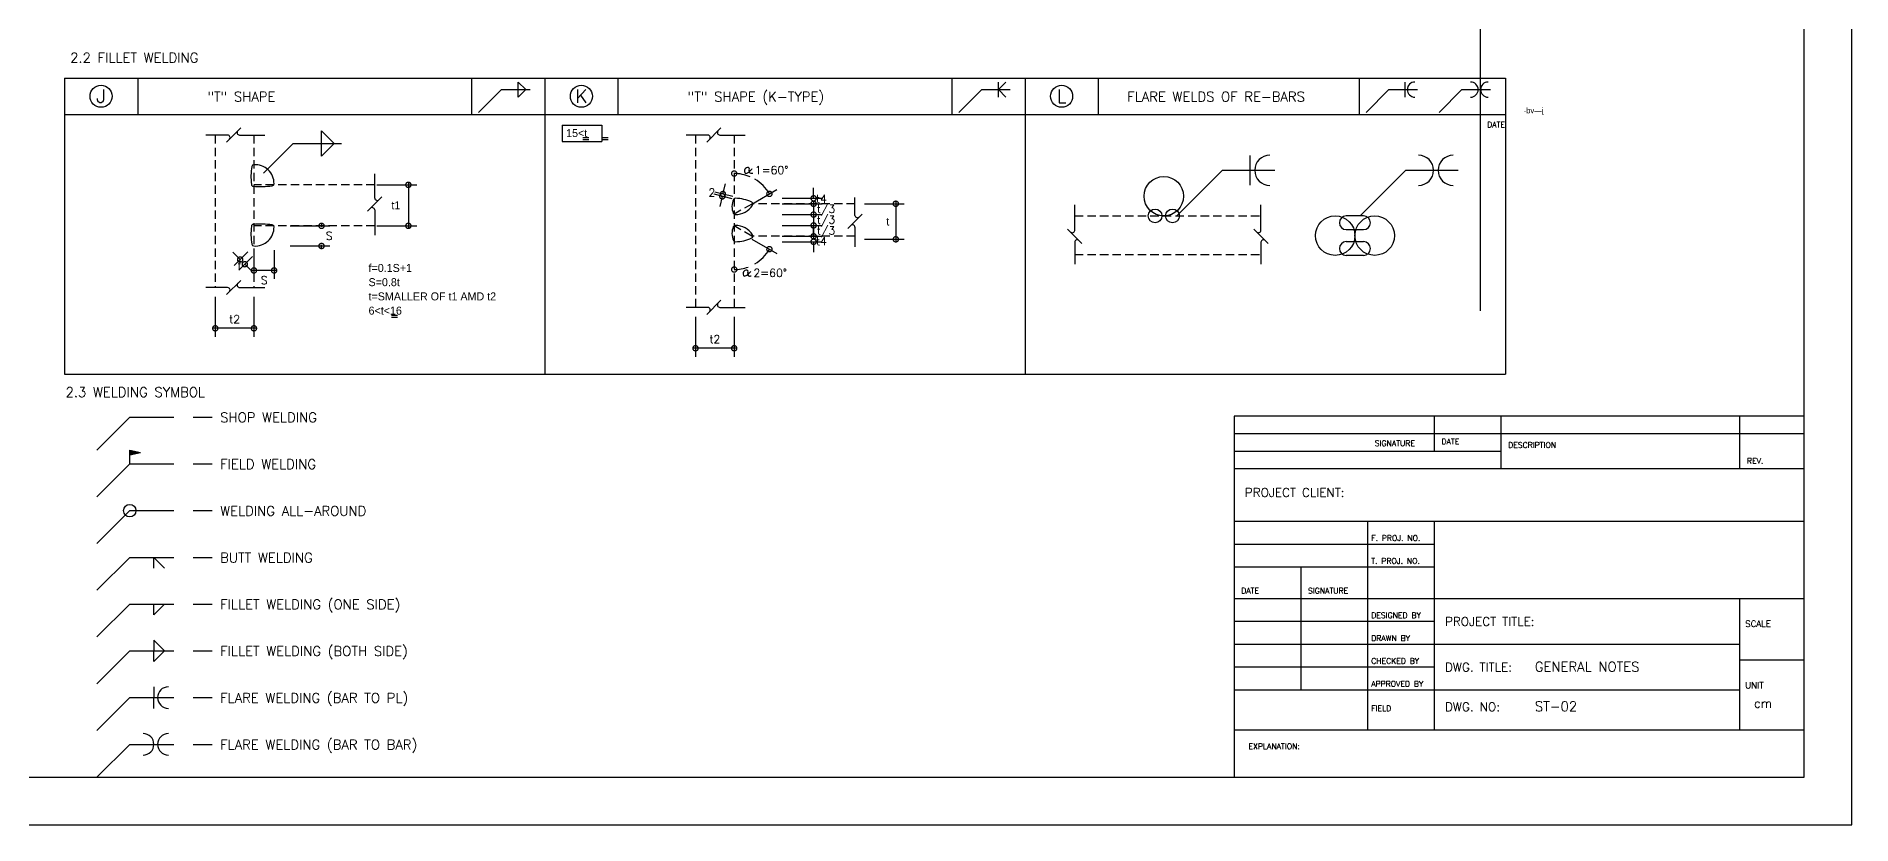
# Model space of a CAD drawing. Header units: inches. Extents: x 460503 to 460688, y 47570 to 48852.
# Drawn here: x 460634 to 460688.1, y 48792.1 to 48815.6 of the extents above; entities that cross this region are included whole.
import ezdxf
from ezdxf.enums import TextEntityAlignment as Align

# ---------------------------------------------------------------- set-up
doc = ezdxf.new("R2010")
doc.units = ezdxf.units.IN
doc.header["$MEASUREMENT"] = 0
doc.linetypes.add('HIDDEN', pattern=[0.375, 0.25, -0.125])
for name, color, linetype in [('1', 1, 'Continuous'), ('3', 3, 'HIDDEN'), ('BAR', 4, 'Continuous'), ('DIM', 8, 'Continuous'), ('E10', 3, 'Continuous'), ('lateral brace', 5, 'Continuous'), ('Layer4', 118, 'Continuous')]:
    doc.layers.add(name, color=color, linetype=linetype)
doc.layers.add('TEXT', color=250, linetype='Continuous', lineweight=30)
doc.styles.add('E100', font='SIMPLEX.shx', dxfattribs={"width": 0.7})
doc.styles.add('E140', font='simplex', dxfattribs={"height": 0.32})
doc.styles.add('E8', font='nokyak.shx', dxfattribs={"height": 0.19})
doc.styles.add('ROMANS', font='ROMANS', dxfattribs={"width": 0.8})
doc.styles.add('SADE', font='SADE.shx')

# ---------------------------------------------------------------- blocks, each defined once
blk = doc.blocks.new('_DOTSMALL')
at = {"color": 0, "linetype": 'ByBlock', "const_width": 0.5}
blk.add_lwpolyline([(-0.0625, 0, 1), (0.0625, 0, 1)], format="xyb", close=True, dxfattribs=at)

msp = doc.modelspace()

# ---------------------------------------------------------------- hatches: boundary and pattern name
at = {"layer": 'DIM'}
msp.add_hatch(color=256, dxfattribs=at).paths.add_polyline_path([(460636.77512638, 48803.22978299), (460636.77512638, 48803.08796294), (460637.09655279, 48803.15887297)])

# ---------------------------------------------------------------- linework, layer by layer
at = {"color": 2}
for p, q in [((460634.83233617, 48814.31260028), (460634.83233617, 48805.49128496)), ((460634.83233617, 48814.31260028), (460677.76381593, 48814.31260028)), ((460637.01208613, 48814.31260028), (460637.01208613, 48813.22993392)), ((460646.96307947, 48814.31260028), (460646.96307947, 48813.22993392)), ((460649.14282943, 48814.31260028), (460649.14282943, 48805.49128496)), ((460649.14282943, 48814.31260028), (460649.14282943, 48805.49128496)), ((460651.32257938, 48814.31260028), (460651.32257938, 48813.22993392)), ((460661.27357272, 48814.31260028), (460661.27357272, 48813.22993392)), ((460663.45332268, 48814.31260028), (460663.45332268, 48805.49128496)), ((460665.63307264, 48814.31260028), (460665.63307264, 48813.22993392)), ((460673.40431602, 48814.31260028), (460673.40431602, 48813.22993392)), ((460677.76381593, 48814.31260028), (460677.76381593, 48805.49128496)), ((460634.83233617, 48813.22993392), (460677.76381593, 48813.22993392)), ((460634.83233617, 48805.49128496), (460677.76381593, 48805.49128496))]:
    msp.add_line(p, q, dxfattribs=at)
at = {"color": 3}
for p, q in [((460649.65539061, 48812.90577109), (460649.65539061, 48812.42531528)), ((460649.65539061, 48812.90577109), (460650.84161096, 48812.90577109)), ((460650.84161096, 48812.90577109), (460650.84161096, 48812.42531528)), ((460649.65539061, 48812.42531528), (460650.84161096, 48812.42531528))]:
    msp.add_line(p, q, dxfattribs=at)
at = {"color": 1}
for centre in [(460635.92221115, 48813.7712671), (460650.23270441, 48813.7712671), (460664.54319766, 48813.7712671)]:
    msp.add_circle(centre, 0.32788919, dxfattribs=at)
at = {"layer": '1'}
for p, q in [((460677.01339152, 48818.12704352), (460677.01339152, 48807.37192601)), ((460677.01339152, 48818.12704352), (460677.01339152, 48808.78450956)), ((460673.54035245, 48810.20459126), (460673.02445517, 48810.20459126)), ((460673.02445517, 48809.79550234), (460673.54035245, 48809.79550234)), ((460673.02445517, 48809.43777106), (460673.54035245, 48809.43777106)), ((460673.54035245, 48809.02868215), (460673.02445517, 48809.02868215)), ((460669.68734183, 48804.2363127), (460669.68734183, 48793.48119519)), ((460669.68734183, 48804.2363127), (460669.68734183, 48794.89377874)), ((460686.66829053, 48804.2363127), (460669.68734183, 48804.2363127)), ((460675.65158347, 48803.18995452), (460675.65158347, 48804.2363127)), ((460677.63966402, 48802.66677543), (460677.63966402, 48804.2363127)), ((460684.75489966, 48802.66677543), (460684.75489966, 48804.2363127)), ((460686.66829053, 48803.71313361), (460669.68734183, 48803.71313361)), ((460677.63966402, 48803.18995452), (460669.68734183, 48803.18995452)), ((460686.66829053, 48802.66677543), (460669.68734183, 48802.66677543)), ((460686.66829053, 48801.09723816), (460669.68734183, 48801.09723816)), ((460673.66350292, 48794.89377874), (460673.66350292, 48801.09723816)), ((460675.65158347, 48794.89377874), (460675.65158347, 48801.09723816)), ((460675.65158347, 48800.41710534), (460669.68734183, 48800.41710534)), ((460675.65158347, 48799.73697252), (460669.68734183, 48799.73697252)), ((460671.67542238, 48796.07471888), (460671.67542238, 48799.73697252)), ((460675.65158347, 48798.79525016), (460669.68734183, 48798.79525016)), ((460686.66829053, 48798.79525016), (460675.65158347, 48798.79525016)), ((460684.75489966, 48794.89377874), (460684.75489966, 48798.79525016)), ((460675.65158347, 48798.11511734), (460669.68734183, 48798.11511734)), ((460684.75489966, 48797.43498452), (460669.68734183, 48797.43498452)), ((460675.65158347, 48796.7548517), (460669.68734183, 48796.7548517)), ((460686.66829053, 48796.96412334), (460684.75489966, 48796.96412334)), ((460675.65158347, 48796.07471888), (460669.68734183, 48796.07471888)), ((460684.75489966, 48796.07471888), (460675.65158347, 48796.07471888)), ((460669.68734183, 48794.89377874), (460686.66829053, 48794.89377874))]:
    msp.add_line(p, q, dxfattribs=at)
msp.add_lwpolyline([(460605.39994036, 48793.48119519), (460686.66829053, 48793.48119519), (460686.66829053, 48850.11419183), (460605.39994036, 48850.11419183)], close=True, dxfattribs=at)
for centre, radius, start, end in [((460640.4764655, 48811.66740192), 0.06275, 94.660264435, 170.29407633), ((460640.51671999, 48811.17358361), 0.5582063, 358.587994362, 94.660264435), ((460642.2832082, 48811.35837748), 1.89572989, 170.29407633, 186.450549342), ((460640.46183256, 48811.15245017), 0.06275, 186.450549342, 265.2643442), ((460640.69187382, 48813.92933395), 2.84914597, 265.2643442, 276.627136959), ((460641.01202584, 48811.16137475), 0.06275, 277.933656279, 358.587994362), ((460655.22248076, 48810.48021877), 0.50293115, 154.833471276, 203.189493534), ((460654.82408353, 48810.66740608), 0.06275, 88.555761076, 154.833471277), ((460654.79514509, 48809.51960487), 1.21091595, 64.832604591, 88.555761076), ((460654.81786292, 48810.30688716), 0.06275, 203.189493534, 270.331256919), ((460654.81461258, 48810.86907544), 0.62494768, 270.331256919, 326.499604181), ((460655.28341911, 48810.55877451), 0.06275, 326.499604181, 64.832604591), ((460673.02445517, 48810.0000468), 0.20454446, 90, 270), ((460673.54035245, 48810.0000468), 0.20454446, 270, 90), ((460642.2832082, 48809.68137417), 1.89572989, 173.549450658, 189.70592367), ((460640.46183256, 48809.88730148), 0.06275, 94.7356558, 173.549450658), ((460640.69187382, 48807.1104177), 2.84914597, 83.372863041, 94.7356558), ((460640.51671999, 48809.86616804), 0.5582063, 265.339735565, 1.412005638), ((460641.01202584, 48809.8783769), 0.06275, 1.412005638, 82.066343721), ((460655.22248076, 48809.68496925), 0.50293115, 156.810506466, 205.166528724), ((460654.81786292, 48809.85830086), 0.06275, 89.668743081, 156.810506466), ((460654.81461258, 48809.29611258), 0.62494768, 33.500395819, 89.668743081), ((460654.79514509, 48810.64558314), 1.21091595, 271.444238924, 295.167395409), ((460655.28341911, 48809.60641351), 0.06275, 295.167395409, 33.500395819), ((460640.4764655, 48809.37234973), 0.06275, 189.70592367, 265.339735565), ((460654.82408353, 48809.49778194), 0.06275, 205.166528724, 271.444238924), ((460673.02445517, 48809.23322661), 0.20454446, 90, 270), ((460673.54035245, 48809.23322661), 0.20454446, 270, 90)]:
    msp.add_arc(centre, radius, start, end, dxfattribs=at)
at = {"layer": '3'}
for p, q in [((460639.32320741, 48812.61327636), (460639.32320741, 48808.07162451)), ((460640.47574788, 48812.61327636), (460640.47574788, 48808.07162451)), ((460653.63370066, 48812.61327636), (460653.63370066, 48807.47747241)), ((460654.78624114, 48812.61327636), (460654.78624114, 48807.47747241)), ((460644.07484488, 48811.131175), (460640.47574788, 48811.131175)), ((460655.31164088, 48810.55881655), (460654.78624114, 48810.25547686)), ((460658.38533814, 48810.56722345), (460655.34301588, 48810.56722345)), ((460664.93447255, 48810.20459126), (460670.48283144, 48810.20459126)), ((460644.07484488, 48809.90857664), (460640.47574788, 48809.90857664)), ((460655.31164088, 48809.60637147), (460654.78624114, 48809.90971115)), ((460658.38533814, 48809.59796457), (460655.34301588, 48809.59796457)), ((460664.93447255, 48809.05205078), (460670.48283144, 48809.05205078))]:
    msp.add_line(p, q, dxfattribs=at)
for centre, start, end in [((460655.34301588, 48810.50447345), 90, 120), ((460655.34301588, 48809.66071457), 240, 270)]:
    msp.add_arc(centre, 0.06275, start, end, dxfattribs=at)
at = {"layer": 'BAR', "color": 1}
for p, q in [((460640.08169312, 48812.82576691), (460639.65671202, 48812.40078581)), ((460654.39218637, 48812.82576691), (460653.96720527, 48812.40078581)), ((460639.69316963, 48812.61327636), (460639.04307318, 48812.61327636)), ((460640.04523551, 48812.61327636), (460640.80277038, 48812.61327636)), ((460654.00366288, 48812.61327636), (460653.35356643, 48812.61327636)), ((460654.35572876, 48812.61327636), (460655.11326363, 48812.61327636)), ((460644.07484488, 48810.73611589), (460644.07484488, 48811.45488556)), ((460644.28733544, 48810.7725735), (460643.86235433, 48810.3475924)), ((460658.38533814, 48810.22210273), (460658.38533814, 48810.75304369)), ((460644.07484488, 48810.38405001), (460644.07484488, 48809.62844241)), ((460658.59782869, 48810.25856034), (460658.17284758, 48809.83357924)), ((460664.93447255, 48809.77407888), (460664.93447255, 48810.53161375)), ((460670.48283144, 48809.77407888), (460670.48283144, 48810.53161375)), ((460658.38533814, 48809.87003685), (460658.38533814, 48809.2873787)), ((460664.721982, 48809.8105365), (460665.1469631, 48809.38555539)), ((460670.27034089, 48809.8105365), (460670.69532199, 48809.38555539)), ((460664.93447255, 48809.42201301), (460664.93447255, 48808.77191655)), ((460670.48283144, 48809.42201301), (460670.48283144, 48808.77191655)), ((460639.69316963, 48808.07162451), (460639.04307318, 48808.07162451)), ((460640.08169312, 48808.28411507), (460639.65671202, 48807.85913396)), ((460640.04523551, 48808.07162451), (460640.80277038, 48808.07162451)), ((460654.00366288, 48807.47747241), (460653.35356643, 48807.47747241)), ((460654.39218637, 48807.68996296), (460653.96720527, 48807.26498186)), ((460654.35572876, 48807.47747241), (460655.11326363, 48807.47747241))]:
    msp.add_line(p, q, dxfattribs=at)
for centre, start, end in [((460639.6883589, 48812.53830876), 310.267511814, 86.328315285), ((460640.05004624, 48812.68824396), 130.267511814, 266.328315285), ((460653.99885215, 48812.53830876), 310.267511814, 86.328315285), ((460654.36053949, 48812.68824396), 130.267511814, 266.328315285), ((460644.14981248, 48810.74092662), 183.671684715, 319.732488186), ((460643.99987728, 48810.37923928), 3.671684715, 139.732488186), ((460658.46030574, 48810.22691346), 183.671684715, 319.732488186), ((460658.31037054, 48809.86522612), 3.671684715, 139.732488186), ((460664.85950495, 48809.77888962), 220.267511814, 356.328315285), ((460670.40786384, 48809.77888962), 220.267511814, 356.328315285), ((460665.00944015, 48809.41720227), 40.267511814, 176.328315285), ((460670.55779904, 48809.41720227), 40.267511814, 176.328315285), ((460639.6883589, 48807.99665691), 310.267511814, 86.328315285), ((460640.05004624, 48808.14659211), 130.267511814, 266.328315285), ((460653.99885215, 48807.40250481), 310.267511814, 86.328315285), ((460654.36053949, 48807.55244001), 130.267511814, 266.328315285)]:
    msp.add_arc(centre, 0.0751218, start, end, dxfattribs=at)
at = {"layer": 'DIM'}
for p, q in [((460647.17179227, 48813.28888559), (460647.85107946, 48813.96817278)), ((460647.85107946, 48813.96817278), (460648.70195068, 48813.96817278)), ((460648.35024213, 48814.19138557), (460648.57345492, 48813.96817278)), ((460648.35024213, 48813.74496), (460648.35024213, 48814.19138557)), ((460648.35024213, 48813.74496), (460648.57345492, 48813.96817278)), ((460661.48228553, 48813.28888559), (460662.16157272, 48813.96817278)), ((460662.16157272, 48813.96817278), (460663.01244393, 48813.96817278)), ((460662.66073538, 48813.74496), (460662.66073538, 48814.19138557)), ((460662.88394817, 48814.19138557), (460662.66073538, 48813.96817278)), ((460662.88394817, 48813.74496), (460662.66073538, 48813.96817278)), ((460673.61302882, 48813.28888559), (460674.29231601, 48813.96817278)), ((460674.29231601, 48813.96817278), (460675.14318722, 48813.96817278)), ((460674.77599154, 48813.74496), (460674.77599154, 48814.19138557)), ((460675.79277878, 48813.28888559), (460676.47206597, 48813.96817278)), ((460676.47206597, 48813.96817278), (460677.32293718, 48813.96817278)), ((460640.75988147, 48811.4834582), (460641.64295482, 48812.36653155)), ((460641.64295482, 48812.36653155), (460643.08092717, 48812.36653155)), ((460642.48653972, 48811.98930194), (460642.48653972, 48812.74376116)), ((460642.48653972, 48812.74376116), (460642.86376933, 48812.36653155)), ((460642.48653972, 48811.98930194), (460642.86376933, 48812.36653155)), ((460670.1593156, 48811.11674006), (460670.1593156, 48812.00959121)), ((460667.97362287, 48810.20459126), (460669.33219725, 48811.56316564)), ((460669.33219725, 48811.56316564), (460670.89370695, 48811.56316564)), ((460673.43842823, 48810.20459126), (460674.79700261, 48811.56316564)), ((460674.79700261, 48811.56316564), (460676.35851232, 48811.56316564)), ((460635.79695282, 48803.22978299), (460636.77512638, 48804.20795654)), ((460636.77512638, 48804.20795654), (460638.0903148, 48804.20795654)), ((460638.6610958, 48804.20795654), (460639.23062195, 48804.20795654)), ((460636.77512638, 48802.81530114), (460636.77512638, 48803.22978299)), ((460636.77512638, 48803.22978299), (460637.09655279, 48803.15887297)), ((460636.77512638, 48803.08796294), (460637.09655279, 48803.15887297)), ((460635.79695282, 48801.83712759), (460636.77512638, 48802.81530114)), ((460636.77512638, 48802.81530114), (460638.0903148, 48802.81530114)), ((460638.6610958, 48802.81530114), (460639.23062195, 48802.81530114)), ((460635.79695282, 48800.44447219), (460636.77512638, 48801.42264574)), ((460636.77512638, 48801.42264574), (460638.0903148, 48801.42264574)), ((460638.6610958, 48801.42264574), (460639.23062195, 48801.42264574)), ((460635.79695282, 48799.05181679), (460636.77512638, 48800.02999034)), ((460636.77512638, 48800.02999034), (460638.0903148, 48800.02999034)), ((460637.49392061, 48799.70856393), (460637.49392061, 48800.02999034)), ((460637.49392061, 48800.02999034), (460637.81534703, 48799.70856393)), ((460638.6610958, 48800.02999034), (460639.23062195, 48800.02999034)), ((460635.79695282, 48797.65916139), (460636.77512638, 48798.63733495)), ((460636.77512638, 48798.63733495), (460638.0903148, 48798.63733495)), ((460637.49392061, 48798.31590853), (460637.49392061, 48798.63733495)), ((460637.49392061, 48798.31590853), (460637.81534703, 48798.63733495)), ((460638.6610958, 48798.63733495), (460639.23062195, 48798.63733495)), ((460635.79695282, 48796.26650599), (460636.77512638, 48797.24467955)), ((460636.77512638, 48797.24467955), (460638.0903148, 48797.24467955)), ((460637.49392061, 48797.56610596), (460637.81534703, 48797.24467955)), ((460637.49392061, 48797.56610596), (460637.49392061, 48797.24467955)), ((460637.49392061, 48796.92325313), (460637.49392061, 48797.24467955)), ((460637.49392061, 48796.92325313), (460637.81534703, 48797.24467955)), ((460638.6610958, 48797.24467955), (460639.23062195, 48797.24467955)), ((460637.49392061, 48796.17345056), (460637.49392061, 48795.85202415)), ((460635.79695282, 48794.87385059), (460636.77512638, 48795.85202415)), ((460636.77512638, 48795.85202415), (460638.0903148, 48795.85202415)), ((460637.49392061, 48795.53059773), (460637.49392061, 48795.85202415)), ((460638.6610958, 48795.85202415), (460639.23062195, 48795.85202415)), ((460635.79695282, 48793.48119519), (460636.77512638, 48794.45936875)), ((460636.77512638, 48794.45936875), (460638.0903148, 48794.45936875)), ((460638.6610958, 48794.45936875), (460639.23062195, 48794.45936875))]:
    msp.add_line(p, q, dxfattribs=at)
at = {"layer": 'DIM', "color": 1}
for p, q in [((460645.07709391, 48811.193925), (460645.07709391, 48809.84582664)), ((460644.1420026, 48811.131175), (460645.3280939, 48811.131175)), ((460654.72459798, 48810.71469419), (460654.18797586, 48810.84930462)), ((460654.74133627, 48810.7814211), (460654.20471415, 48810.91603153)), ((460654.43143299, 48810.78823396), (460654.35509466, 48810.48391255)), ((460654.44817128, 48810.85496087), (460654.5245096, 48811.15928228)), ((460655.31164088, 48810.55881655), (460656.05365603, 48810.98721919)), ((460656.21763904, 48810.73048808), (460657.40373034, 48810.73048808)), ((460657.15273034, 48810.73048808), (460657.15273034, 48811.04423808)), ((460657.15273034, 48810.62997345), (460657.15273034, 48810.18138716)), ((460659.60136848, 48810.62997345), (460659.60136848, 48809.44534764)), ((460656.21763904, 48810.56722345), (460657.40373034, 48810.56722345)), ((460656.21763904, 48810.56722345), (460657.40373034, 48810.56722345)), ((460656.21763904, 48810.24413716), (460657.40373034, 48810.24413716)), ((460656.21763904, 48810.24413716), (460657.40373034, 48810.24413716)), ((460657.15273034, 48810.56722345), (460657.15273034, 48810.25347345)), ((460657.15273034, 48810.30688716), (460657.15273034, 48809.85830086)), ((460658.66627718, 48810.56722345), (460659.85236848, 48810.56722345)), ((460641.55470688, 48809.90857664), (460642.74079818, 48809.90857664)), ((460642.48979818, 48809.97132664), (460642.48979818, 48809.88124216)), ((460644.1420026, 48809.90857664), (460645.3280939, 48809.90857664)), ((460656.21763904, 48809.92105086), (460657.40373034, 48809.92105086)), ((460656.21763904, 48809.92105086), (460657.40373034, 48809.92105086)), ((460656.21763904, 48809.59796457), (460657.40373034, 48809.59796457)), ((460656.21763904, 48809.59796457), (460657.40373034, 48809.59796457)), ((460657.15273034, 48809.98380086), (460657.15273034, 48809.53521457)), ((460657.15273034, 48809.59796457), (460657.15273034, 48809.91171457)), ((460640.06620759, 48808.90464754), (460639.84435284, 48809.1265023)), ((460640.29132394, 48809.12976389), (460639.88872379, 48808.72716374)), ((460640.47574788, 48809.18851115), (460640.47574788, 48808.32920042)), ((460641.07584663, 48809.18851115), (460641.07584663, 48808.32920042)), ((460641.55470688, 48809.3084779), (460642.74079818, 48809.3084779)), ((460642.48979818, 48809.2457279), (460642.48979818, 48809.34159216)), ((460655.31164088, 48809.51650455), (460656.05365603, 48809.0881019)), ((460656.21763904, 48809.43469993), (460657.40373034, 48809.43469993)), ((460657.15273034, 48809.43469993), (460657.15273034, 48809.12094993)), ((460658.66627718, 48809.50809764), (460659.85236848, 48809.50809764)), ((460640.43037278, 48808.99071505), (460640.02777263, 48808.5881149)), ((460640.20525643, 48808.7655987), (460640.42711118, 48808.54374395)), ((460641.13859663, 48808.58020042), (460640.41299788, 48808.58020042)), ((460639.32320741, 48807.79068547), (460639.32320741, 48806.60459417)), ((460640.47574788, 48807.79068547), (460640.47574788, 48806.60459417)), ((460640.53849788, 48806.85559417), (460639.26045741, 48806.85559417)), ((460653.63370066, 48807.19653337), (460653.63370066, 48806.01044207)), ((460654.78624114, 48807.19653337), (460654.78624114, 48806.01044207)), ((460654.84899114, 48806.26144207), (460653.57095066, 48806.26144207))]:
    msp.add_line(p, q, dxfattribs=at)
at = {"layer": 'DIM'}
msp.add_lwpolyline([(460603.98411544, 48792.06537028), (460688.08411544, 48792.06537028), (460688.08411544, 48851.53001674), (460603.98411544, 48851.53001674)], close=True, dxfattribs=at)
for centre, radius in [((460667.58594883, 48810.79254581), 0.58795456), ((460667.32528445, 48810.20459126), 0.20454446), ((460667.84661322, 48810.20459126), 0.20454446), ((460672.69444925, 48809.6166367), 0.58795456), ((460673.87035837, 48809.6166367), 0.58795456), ((460636.77512638, 48801.42264574), 0.1846545)]:
    msp.add_circle(centre, radius, dxfattribs=at)
for centre, radius, start, end in [((460675.07050053, 48813.96817278), 0.2259, 90, 270), ((460676.7298415, 48813.96817278), 0.2259, 270, 90), ((460677.25025049, 48813.96817278), 0.2259, 90, 270), ((460670.74833357, 48811.56316564), 0.4518, 90, 270), ((460675.17232096, 48811.56316564), 0.4518, 270, 90), ((460676.21313894, 48811.56316564), 0.4518, 90, 270), ((460637.92594724, 48795.85202415), 0.32142641, 90, 270), ((460637.1724942, 48794.45936875), 0.32142641, 270, 90), ((460637.92594724, 48794.45936875), 0.32142641, 90, 270)]:
    msp.add_arc(centre, radius, start, end, dxfattribs=at)
at = {"layer": 'DIM', "color": 1}
for centre, start, end in [((460654.78624114, 48810.25547686), 66.932356498, 90), ((460654.78624114, 48810.25547686), 30, 59.441976793), ((460654.78624114, 48809.81984423), 300.666015188, 330), ((460654.78624114, 48809.81984423), 270, 290.033403675)]:
    msp.add_arc(centre, 1.21248466, start, end, dxfattribs=at)
at = {"layer": 'lateral brace'}
msp.add_lwpolyline([(460603.98411544, 48792.06537028), (460688.08411544, 48792.06537028), (460688.08411544, 48851.53001674), (460603.98411544, 48851.53001674)], close=True, dxfattribs=at)
at = {"layer": 'Layer4'}
msp.add_lwpolyline([(460688.08411544, 48851.53001674), (460603.98411544, 48851.53001674), (460603.98411544, 48792.06537028), (460688.08411544, 48792.06537028)], close=True, dxfattribs=at)
at = {"layer": 'TEXT'}
for p, q in [((460650.27297032, 48812.53713064), (460650.45703236, 48812.53713064)), ((460650.27297032, 48812.48356071), (460650.45703236, 48812.48356071)), ((460650.85013748, 48812.53713064), (460651.03419952, 48812.53713064)), ((460650.85013748, 48812.48356071), (460651.03419952, 48812.48356071)), ((460644.57095665, 48807.24607886), (460644.75501869, 48807.24607886)), ((460644.57095665, 48807.19250893), (460644.75501869, 48807.19250893))]:
    msp.add_line(p, q, dxfattribs=at)
for centre, radius, start, end in [((460655.23192871, 48811.54579233), 0.13880839, 169.69742277, 202.006225613), ((460655.18877625, 48811.55363647), 0.09494878, 134.319732896, 169.69742277), ((460655.13373767, 48811.50610817), 0.03290129, 202.006225613, 271.713079422), ((460655.20102421, 48811.54109416), 0.11247938, 101.898748116, 134.319732896), ((460655.13182341, 48811.57011353), 0.09693528, 271.713079422, 302.256090251), ((460655.18887899, 48811.5987336), 0.05357428, 328.257937018, 101.898748116), ((460654.89810299, 48811.94045075), 0.53485638, 302.256090251, 315.13247778), ((460655.28778834, 48811.53754558), 0.06273149, 148.257937018, 264.580123166), ((460655.01509591, 48811.82399759), 0.36978463, 315.13247778, 320.471073867), ((460655.29331069, 48811.59575041), 0.1211977, 264.580123166, 277.716137158), ((460655.00847667, 48811.82945969), 0.37836652, 320.471073866, 325.748735881), ((460655.2924686, 48811.60196544), 0.12746953, 277.716137158, 290.523525567), ((460655.18924638, 48808.48349661), 0.13880839, 169.69742277, 202.006225613), ((460655.14609391, 48808.49134075), 0.09494878, 134.319732896, 169.69742277), ((460655.15834188, 48808.47879844), 0.11247938, 101.898748116, 134.319732896), ((460655.14619666, 48808.53643788), 0.05357428, 328.257937018, 101.898748116), ((460654.85542065, 48808.87815503), 0.53485638, 302.256090251, 315.13247778), ((460655.24510601, 48808.47524986), 0.06273149, 148.257937018, 264.580123166), ((460654.97241358, 48808.76170187), 0.36978463, 315.13247778, 320.471073867), ((460654.96579434, 48808.76716397), 0.37836652, 320.471073866, 325.748735881), ((460655.09105534, 48808.44381245), 0.03290129, 202.006225613, 271.713079422), ((460655.08914108, 48808.50781781), 0.09693528, 271.713079422, 302.256090251), ((460655.25062836, 48808.53345469), 0.1211977, 264.580123166, 277.716137158), ((460655.24978627, 48808.53966972), 0.12746953, 277.716137158, 290.523525567)]:
    msp.add_arc(centre, radius, start, end, dxfattribs=at)

# ---------------------------------------------------------------- block references
at = {"layer": 'DIM', "color": 1}
for p, xscale, yscale, zscale, rotation in [((460645.07709391, 48811.131175), 0.3137499999999818, 0.3137499999999818, 0.3137499999999818, 90), ((460654.78624114, 48811.46796152), 0.3137500000000046, 0.3137500000000046, 0.3137500000000046, 180), ((460654.43143299, 48810.78823396), 0.3137500000000094, 0.3137500000000094, 0.3137500000000094, 75.9180529351578), ((460654.44817128, 48810.85496087), 0.3137500000000094, 0.3137500000000094, 0.3137500000000094, 255.9180529351578), ((460655.83628365, 48810.86171919), 0.3137500000000151, 0.3137500000000151, 0.3137500000000151, 300.0000000000252), ((460657.15273034, 48810.73048808), 0.3137499999999818, 0.3137499999999818, 0.3137499999999818, 270), ((460657.15273034, 48810.56722345), 0.3137499999999818, 0.3137499999999818, 0.3137499999999818, 90), ((460657.15273034, 48810.56722345), 0.3137499999999818, 0.3137499999999818, 0.3137499999999818, 90), ((460659.60136848, 48810.56722345), 0.3137499999999818, 0.3137499999999818, 0.3137499999999818, 90), ((460657.15273034, 48810.24413716), 0.3137499999999818, 0.3137499999999818, 0.3137499999999818, 90), ((460657.15273034, 48810.24413716), 0.3137499999999818, 0.3137499999999818, 0.3137499999999818, 270), ((460642.48979818, 48809.90857664), 0.3137499999999818, 0.3137499999999818, 0.3137499999999818, 90), ((460645.07709391, 48809.90857664), 0.3137499999999818, 0.3137499999999818, 0.3137499999999818, 270), ((460657.15273034, 48809.92105086), 0.3137499999999818, 0.3137499999999818, 0.3137499999999818, 90), ((460657.15273034, 48809.92105086), 0.3137499999999818, 0.3137499999999818, 0.3137499999999818, 270), ((460657.15273034, 48809.59796457), 0.3137499999999818, 0.3137499999999818, 0.3137499999999818, 270), ((460657.15273034, 48809.59796457), 0.3137499999999818, 0.3137499999999818, 0.3137499999999818, 270), ((460659.60136848, 48809.50809764), 0.3137499999999818, 0.3137499999999818, 0.3137499999999818, 270), ((460640.06620759, 48808.90464754), 0.3137499999999903, 0.3137499999999903, 0.3137499999999903, 314.9999999999574), ((460642.48979818, 48809.3084779), 0.3137499999999818, 0.3137499999999818, 0.3137499999999818, 270), ((460655.83628365, 48809.2136019), 0.3137500000000139, 0.3137500000000139, 0.3137500000000139, 60.00000000002495), ((460657.15273034, 48809.43469993), 0.3137499999999818, 0.3137499999999818, 0.3137499999999818, 90), ((460640.20525643, 48808.7655987), 0.3137499999999903, 0.3137499999999903, 0.3137499999999903, 134.9999999999574), ((460640.47574788, 48808.58020042), 0.3137500000000046, 0.3137500000000046, 0.3137500000000046, 180), ((460654.78624114, 48808.60735957), 0.3137500000000046, 0.3137500000000046, 0.3137500000000046, 180), ((460639.32320741, 48806.85559417), 0.3137500000000046, 0.3137500000000046, 0.3137500000000046, 180), ((460653.63370066, 48806.26144207), 0.3137500000000046, 0.3137500000000046, 0.3137500000000046, 180)]:
    msp.add_blockref('_DOTSMALL', p, dxfattribs=dict(at, xscale=xscale, yscale=yscale, zscale=zscale, rotation=rotation))
at = {"layer": 'DIM', "color": 1, "xscale": 0.3137500000000046, "yscale": 0.3137500000000046, "zscale": 0.3137500000000046}
for p in [(460641.07584663, 48808.58020042), (460640.47574788, 48806.85559417), (460654.78624114, 48806.26144207)]:
    msp.add_blockref('_DOTSMALL', p, dxfattribs=at)

# ---------------------------------------------------------------- texts
at = {"color": 4, "style": 'E140'}
for s, p in [('J', (460635.92221115, 48813.7712671)), ('K', (460650.23270441, 48813.7712671)), ('L', (460664.54319766, 48813.7712671))]:
    msp.add_text(s, height=0.4016, dxfattribs=at).set_placement(p, align=Align.MIDDLE_CENTER)
at = {"layer": '1', "style": 'SADE', "text_generation_flag": 2}
msp.add_text('j—vd\xad', height=0.167417309, dxfattribs=at).set_placement((460678.89683625, 48813.26147798))
at = {"layer": '1', "style": 'ROMANS'}
for s, height, p in [('DATE', 0.167417309, (460677.22266315, 48812.8429347)), ('SIGNATURE', 0.167417309, (460673.87277456, 48803.34690825)), ('DATE', 0.167417309, (460675.86085511, 48803.39922616)), ('DESCRIPTION', 0.1674173092, (460677.84893565, 48803.29459034)), ('REV.', 0.167417309, (460684.96417129, 48802.82372916)), ('PROJECT CLIENT:', 0.2615895456, (460670.00124929, 48801.83242673)), ('F. PROJ. NO.', 0.1674173092, (460673.76813874, 48800.52174116)), ('T. PROJ. NO.', 0.1674173092, (460673.76813874, 48799.84160834)), ('DATE', 0.167417309, (460669.89661347, 48798.95220388)), ('SIGNATURE', 0.167417309, (460671.88469401, 48798.95220388)), ('DESIGNED BY', 0.1674173092, (460673.76813874, 48798.21975316)), ('PROJECT TITLE:', 0.2615895456, (460675.96549093, 48797.98810975)), ('DRAWN BY', 0.167417309, (460673.76813874, 48797.53962034)), ('SCALE', 0.188344473, (460684.91185338, 48797.95816361)), ('CHECKED BY', 0.167417309, (460673.76813874, 48796.85948752)), ('DWG. TITLE:', 0.2615895456, (460675.96549093, 48796.62784411)), ('APPROVED BY', 0.1674173092, (460673.76813874, 48796.1793547)), ('UNIT', 0.188344473, (460684.91185338, 48796.12703679)), ('FIELD', 0.167417309, (460673.76813874, 48795.44690397)), ('DWG. NO:', 0.261589546, (460675.96549093, 48795.44690397)), ('cm', 0.261589546, (460685.17344293, 48795.55153979)), ('EXPLANATION:', 0.1674173092, (460670.11144168, 48794.3181649))]:
    msp.add_text(s, height=height, dxfattribs=at).set_placement(p)
at = {"layer": 'DIM', "color": 2, "char_height": 0.23845, "attachment_point": 5, "style": 'E8'}
for s, insert in [('\\A1;\\Fromans.shx;1=60°', (460655.90016873, 48811.56939027)), ('\\A1;t1', (460644.70512719, 48810.51987582)), ('\\A1;\\Fromans.shx;2', (460654.12079616, 48810.90161933)), ('\\A1;\\Fromans.shx;t4', (460657.38495463, 48810.71320549)), ('\\A1;\\Fromans.shx;t/3', (460657.52172186, 48810.37515438)), ('\\A1;\\Fromans.shx;t/3', (460657.52172186, 48810.05206808)), ('\\A1;t', (460659.36365752, 48810.03766055)), ('\\A1;\\Fromans.shx;S', (460642.71507191, 48809.61141716)), ('\\A1;\\Fromans.shx;t4', (460657.38495463, 48809.45417814)), ('\\A1;\\Fromans.shx;t/3', (460657.52172186, 48809.72898179)), ('\\A1;\\Fromans.shx;f', (460640.04208341, 48808.74147452)), ('\\A1;\\Fromans.shx;2=60°', (460655.8574864, 48808.50709455)), ('\\A1;\\Fromans.shx;S', (460640.78038432, 48808.28910211)), ('\\A1;\\Fromans.shx;t2', (460639.89947765, 48807.12541917)), ('\\A1;\\Fromans.shx;t2', (460654.2099709, 48806.53126707))]:
    msp.add_mtext(s, dxfattribs=dict(at, insert=insert))
at = {"layer": 'E10', "color": 3, "style": 'E100'}
for s, p in [('2.2 FILLET WELDING', (460635.00076128, 48814.77673175)), ('"T" SHAPE', (460639.08804575, 48813.61403686)), ('"T" SHAPE (K-TYPE)', (460653.39853901, 48813.61403686)), ('FLARE WELDS OF RE-BARS', (460666.49786907, 48813.61403686)), ('2.3 WELDING SYMBOL', (460634.86239945, 48804.8090303)), ('SHOP WELDING', (460639.47010979, 48804.0560303)), ('FIELD WELDING', (460639.47010979, 48802.6633749)), ('WELDING ALL-AROUND', (460639.47010979, 48801.2707195)), ('BUTT WELDING', (460639.47010979, 48799.8780641)), ('FILLET WELDING (ONE SIDE)', (460639.47010979, 48798.4854087)), ('FILLET WELDING (BOTH SIDE)', (460639.47010979, 48797.0927533)), ('GENERAL NOTES', (460678.64333978, 48796.62784411)), ('FLARE WELDING (BAR TO PL)', (460639.47010979, 48795.7000979)), ('ST-02', (460678.64333978, 48795.44690397)), ('FLARE WELDING (BAR TO BAR)', (460639.47010979, 48794.3074425))]:
    msp.add_text(s, height=0.28865, dxfattribs=at).set_placement(p)
at = {"layer": 'TEXT', "style": 'E8'}
for s, p in [('15<t', (460649.77816365, 48812.5546803)), ('f=0.1S+1', (460643.89108239, 48808.53547497)), ('t=SMALLER OF t1 AMD t2', (460643.89108239, 48807.68757734)), ('S=0.8t', (460643.89108239, 48808.11152615)), ('6<t<16', (460643.89108239, 48807.26362853))]:
    msp.add_text(s, height=0.23845, dxfattribs=at).set_placement(p)

doc.saveas('drawing.dxf')
